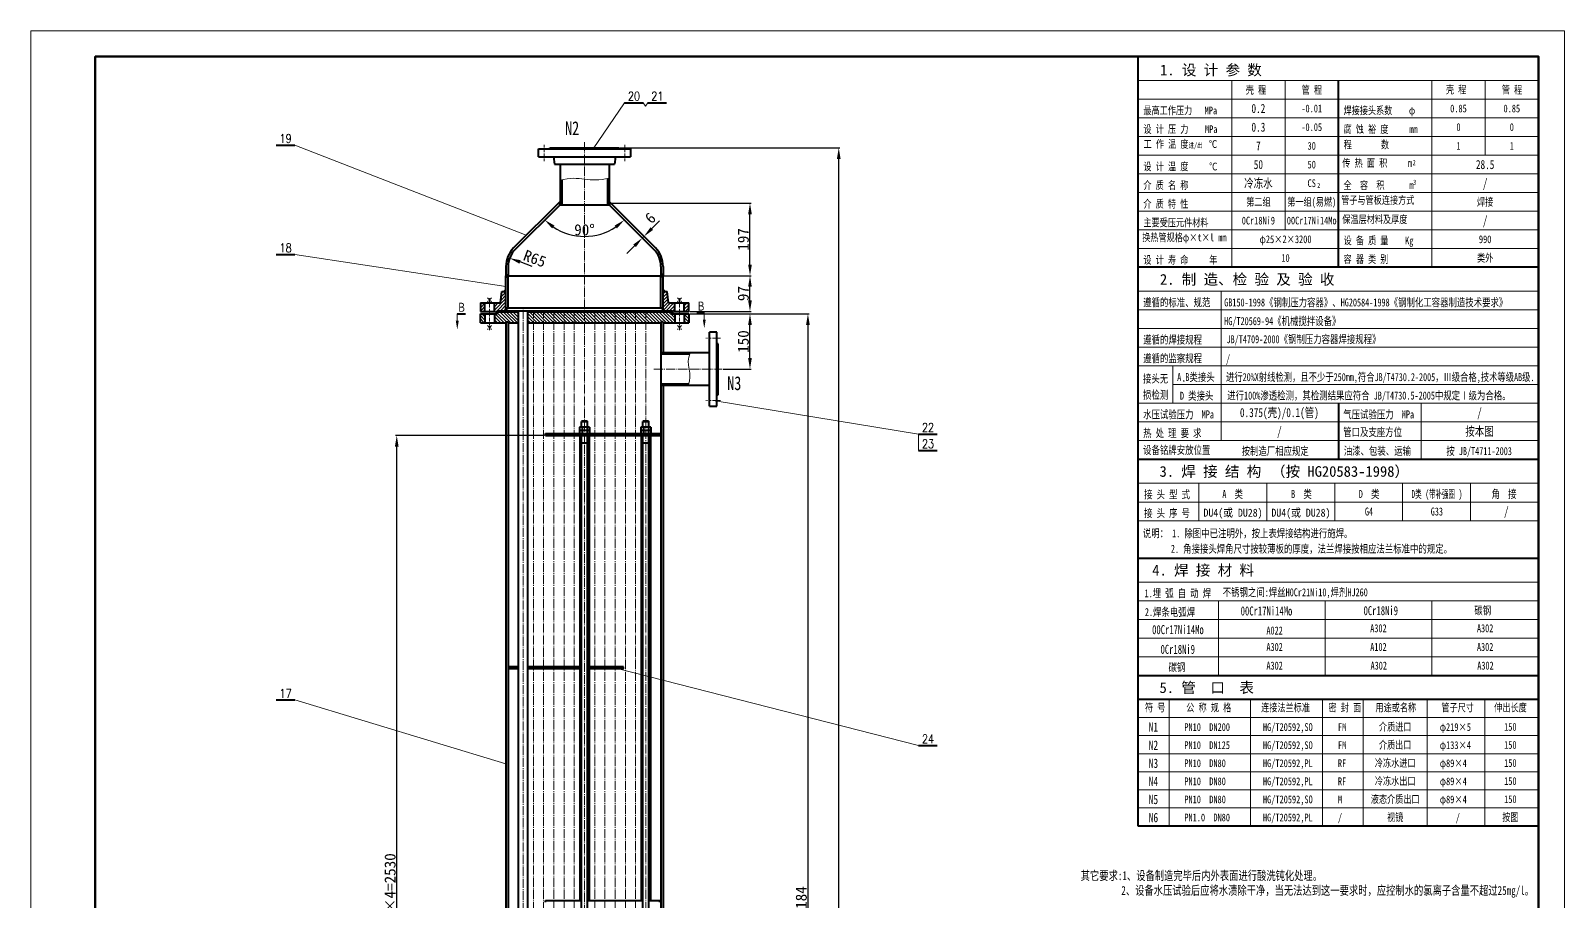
# Model space of a CAD drawing. Extents: x -4165 to 3578, y -3827 to 2060.
# Drawn here: x -4165 to -7, y -300 to 2060 of the extents above; entities that cross this region are included whole.
import ezdxf
from ezdxf.enums import TextEntityAlignment as Align

# ---------------------------------------------------------------- set-up
doc = ezdxf.new("R2010")
doc.units = 0
doc.header["$LTSCALE"] = 10
doc.header["$PDMODE"] = 1
doc.linetypes.add('ZXX-L', pattern=[3.28, 2.5, -0.3, 0.18, -0.3])
doc.linetypes.add('ZXX-S', pattern=[1.27, 0.75, -0.2, 0.12, -0.2])
doc.layers.get('Defpoints').update_dxf_attribs({"linetype": 'CONTINUOUS'})
for name, color, linetype, lineweight in [('A 粗实线', 1, 'CONTINUOUS', 40), ('B 细实线', 7, 'CONTINUOUS', 18), ('C 文 字', 2, 'CONTINUOUS', 20), ('D 短中心线', 3, 'ZXX-S', 18), ('E 长中心线', 3, 'ZXX-L', 18), ('J 标注尺寸', 2, 'CONTINUOUS', 18)]:
    doc.layers.add(name, color=color, linetype=linetype, lineweight=lineweight)
doc.styles.add('HZTXT', font='SIMFANG.TTF', dxfattribs={"width": 0.75})
doc.styles.add('ROMANC', font='romanc', dxfattribs={"width": 0.7, "height": 6})
doc.styles.get("Standard").update_dxf_attribs({"font": 'SIMFANG.TTF'})
doc.styles.add('标题中文', font='SIMFANG.TTF', dxfattribs={"width": 0.7})
doc.dimstyles.new('通用标注4.0', dxfattribs={"dimtxt": 30, "dimasz": 30, "dimexe": 3, "dimexo": 3, "dimgap": 3, "dimtad": 1, "dimdec": 0, "dimzin": 0, "dimdsep": 46, "dimtxsty": 'Standard', "dimcen": 3, "dimadec": 0, "dimazin": 0, "dimtfac": 0.375, "dimtdec": 0, "dimtmove": 2, "dimatfit": 3, "dimfxl": 0, "dimtzin": 0, "dimarcsym": 0})

# ---------------------------------------------------------------- blocks, each defined once
blk = doc.blocks.new('*D98')
at = {"layer": 'Defpoints', "color": 0}
for p in [(-2380.4, 1292.1), (-2380.4, -1891.9), (-2057.3, -1891.9)]:
    blk.add_point(p, dxfattribs=at)
at = {"layer": 'J 标注尺寸', "color": 0, "lineweight": -2}
for p, q in [((-2377.4, 1292.1), (-2054.3, 1292.1)), ((-2057.3, 1262.1), (-2057.3, -1861.9)), ((-2377.4, -1891.9), (-2054.3, -1891.9))]:
    blk.add_line(p, q, dxfattribs=at)
at = {"layer": 'J 标注尺寸', "color": 0}
for points in [[(-2062.3, 1262.1), (-2052.3, 1262.1), (-2057.3, 1292.1)], [(-2062.3, -1861.9), (-2052.3, -1861.9), (-2057.3, -1891.9)]]:
    blk.add_solid(points, dxfattribs=at)
at = {"layer": 'J 标注尺寸', "color": 0, "insert": (-2075.3, -299.9), "char_height": 30, "attachment_point": 5, "rotation": 90}
blk.add_mtext('3184', dxfattribs=at)
blk = doc.blocks.new('*D99')
at = {"layer": 'Defpoints', "color": 0}
for p in [(-2380.4, 1292.1), (-2214.4, 1292.1), (-2289.9, 1142.1)]:
    blk.add_point(p, dxfattribs=at)
at = {"layer": 'J 标注尺寸', "color": 0, "lineweight": -2}
for p, q in [((-2377.4, 1292.1), (-2211.4, 1292.1)), ((-2214.4, 1172.1), (-2214.4, 1262.1)), ((-2286.9, 1142.1), (-2211.4, 1142.1))]:
    blk.add_line(p, q, dxfattribs=at)
at = {"layer": 'J 标注尺寸', "color": 0}
for points in [[(-2219.4, 1262.1), (-2209.4, 1262.1), (-2214.4, 1292.1)], [(-2219.4, 1172.1), (-2209.4, 1172.1), (-2214.4, 1142.1)]]:
    blk.add_solid(points, dxfattribs=at)
at = {"layer": 'J 标注尺寸', "color": 0, "insert": (-2232.4, 1217.1), "char_height": 30, "attachment_point": 5, "rotation": 90}
blk.add_mtext('150', dxfattribs=at)
blk = doc.blocks.new('*D100')
at = {"layer": 'Defpoints', "color": 0}
for p in [(-2568.9, 1742.2), (-1973.7, 1742.2), (-2593.9, -2525.1)]:
    blk.add_point(p, dxfattribs=at)
at = {"layer": 'J 标注尺寸', "color": 0, "lineweight": -2}
for p, q in [((-2565.9, 1742.2), (-1970.7, 1742.2)), ((-1973.7, -2495.1), (-1973.7, 1712.2)), ((-2590.9, -2525.1), (-1970.7, -2525.1))]:
    blk.add_line(p, q, dxfattribs=at)
at = {"layer": 'J 标注尺寸', "color": 0}
for points in [[(-1978.7, 1712.2), (-1968.7, 1712.2), (-1973.7, 1742.2)], [(-1978.7, -2495.1), (-1968.7, -2495.1), (-1973.7, -2525.1)]]:
    blk.add_solid(points, dxfattribs=at)
at = {"layer": 'J 标注尺寸', "color": 0, "insert": (-1991.7, -391.4), "char_height": 30, "attachment_point": 5, "rotation": 90}
blk.add_mtext('4267', dxfattribs=at)
blk = doc.blocks.new('*D101')
at = {"layer": 'Defpoints', "color": 0}
for p in [(-2449.9, 1395.6), (-2214.4, 1395.6), (-2380.4, 1298.6)]:
    blk.add_point(p, dxfattribs=at)
at = {"layer": 'J 标注尺寸', "color": 0, "lineweight": -2}
for p, q in [((-2446.9, 1395.6), (-2211.4, 1395.6)), ((-2214.4, 1328.6), (-2214.4, 1365.6)), ((-2377.4, 1298.6), (-2211.4, 1298.6))]:
    blk.add_line(p, q, dxfattribs=at)
at = {"layer": 'J 标注尺寸', "color": 0}
for points in [[(-2219.4, 1365.6), (-2209.4, 1365.6), (-2214.4, 1395.6)], [(-2219.4, 1328.6), (-2209.4, 1328.6), (-2214.4, 1298.6)]]:
    blk.add_solid(points, dxfattribs=at)
at = {"layer": 'J 标注尺寸', "color": 0, "insert": (-2232.4, 1347.1), "char_height": 30, "attachment_point": 5, "rotation": 90}
blk.add_mtext('97', dxfattribs=at)
blk = doc.blocks.new('*D102')
at = {"layer": 'Defpoints', "color": 0}
for p in [(-2592.2, 1592.2), (-2214.4, 1592.2), (-2449.9, 1395.6)]:
    blk.add_point(p, dxfattribs=at)
at = {"layer": 'J 标注尺寸', "color": 0, "lineweight": -2}
for p, q in [((-2589.2, 1592.2), (-2211.4, 1592.2)), ((-2214.4, 1425.6), (-2214.4, 1562.2)), ((-2446.9, 1395.6), (-2211.4, 1395.6))]:
    blk.add_line(p, q, dxfattribs=at)
at = {"layer": 'J 标注尺寸', "color": 0}
for points in [[(-2219.4, 1562.2), (-2209.4, 1562.2), (-2214.4, 1592.2)], [(-2219.4, 1425.6), (-2209.4, 1425.6), (-2214.4, 1395.6)]]:
    blk.add_solid(points, dxfattribs=at)
at = {"layer": 'J 标注尺寸', "color": 0, "insert": (-2232.4, 1493.9), "char_height": 30, "attachment_point": 5, "rotation": 90}
blk.add_mtext('197', dxfattribs=at)
blk = doc.blocks.new('*D103')
at = {"layer": 'Defpoints', "color": 0}
for p in [(-2729.4, 1588), (-2596.4, 1588), (-2702.4, 1507), (-2850.9, 1466.5), (-2475, 1466.5)]:
    blk.add_point(p, dxfattribs=at)
at = {"layer": 'J 标注尺寸', "color": 0, "lineweight": -2}
blk.add_arc((-2662.9, 1654.5), 152.7, 236.2762, 303.7238, dxfattribs=at)
at = {"layer": 'J 标注尺寸', "color": 0}
for points in [[(-2750.9, 1523.6), (-2744.5, 1531.4), (-2770.9, 1546.5)], [(-2581.3, 1531.4), (-2575, 1523.6), (-2555, 1546.5)]]:
    blk.add_solid(points, dxfattribs=at)
at = {"layer": 'J 标注尺寸', "color": 0, "insert": (-2662.9, 1519.8), "char_height": 30, "attachment_point": 5}
blk.add_mtext('90°', dxfattribs=at)
blk = doc.blocks.new('*D104')
at = {"layer": 'Defpoints', "color": 0}
for p in [(-2865.9, 1443.1), (-2804.9, 1420.6)]:
    blk.add_point(p, dxfattribs=at)
at = {"layer": 'J 标注尺寸', "color": 0, "lineweight": -2}
blk.add_line((-2804.9, 1420.6), (-2837.8, 1432.7), dxfattribs=at)
at = {"layer": 'J 标注尺寸', "color": 0}
blk.add_solid([(-2836, 1437.4), (-2839.5, 1428), (-2865.9, 1443.1)], dxfattribs=at)
at = {"layer": 'J 标注尺寸', "color": 0, "insert": (-2797.8, 1441.8), "char_height": 30, "attachment_point": 5, "rotation": 339.7423}
blk.add_mtext('R65', dxfattribs=at)
blk = doc.blocks.new('*D105')
at = {"layer": 'Defpoints', "color": 0}
for p in [(-2501.9, 1501.9), (-2499.4, 1491), (-2495.2, 1495.3)]:
    blk.add_point(p, dxfattribs=at)
at = {"layer": 'J 标注尺寸', "color": 0, "lineweight": -2}
for p, q in [((-2480.7, 1523.1), (-2459.4, 1544.4)), ((-2501.6, 1493.1), (-2508.2, 1499.8)), ((-2506.1, 1497.7), (-2501.9, 1501.9)), ((-2497.3, 1497.4), (-2504, 1504)), ((-2527.3, 1476.5), (-2548.5, 1455.3))]:
    blk.add_line(p, q, dxfattribs=at)
at = {"layer": 'J 标注尺寸', "color": 0}
for points in [[(-2530.9, 1480), (-2523.8, 1472.9), (-2506.1, 1497.7)], [(-2484.2, 1526.7), (-2477.1, 1519.6), (-2501.9, 1501.9)]]:
    blk.add_solid(points, dxfattribs=at)
at = {"layer": 'J 标注尺寸', "color": 0, "insert": (-2484.7, 1551.8), "char_height": 30, "attachment_point": 5, "rotation": 45}
blk.add_mtext('6', dxfattribs=at)
blk = doc.blocks.new('*D111')
at = {"layer": 'Defpoints', "color": 0}
for p in [(-3172, 962.6), (-2768.8, 962.6), (-2768.8, -1567.4)]:
    blk.add_point(p, dxfattribs=at)
at = {"layer": 'J 标注尺寸', "color": 0, "lineweight": -2}
for p, q in [((-2771.8, 962.6), (-3175, 962.6)), ((-3172, -1537.4), (-3172, 932.6)), ((-2771.8, -1567.4), (-3175, -1567.4))]:
    blk.add_line(p, q, dxfattribs=at)
at = {"layer": 'J 标注尺寸', "color": 0}
for points in [[(-3177, 932.6), (-3167, 932.6), (-3172, 962.6)], [(-3177, -1537.4), (-3167, -1537.4), (-3172, -1567.4)]]:
    blk.add_solid(points, dxfattribs=at)
at = {"layer": 'J 标注尺寸', "color": 0, "insert": (-3190, -302.4), "char_height": 30, "attachment_point": 5, "rotation": 90}
blk.add_mtext('632.5×4=2530', dxfattribs=at)

msp = doc.modelspace()

# ---------------------------------------------------------------- hatches: boundary and pattern name
at = {"layer": 'A 粗实线'}
for points in [[(-2729.4, 1588), (-2729.4, 1596.5), (-2733.7, 1592.2)], [(-2596.4, 1588), (-2592.2, 1592.2), (-2596.4, 1596.5)], [(-2875.9, 1303.3), (-2869.9, 1308.6), (-2875.9, 1308.6)], [(-2449.9, 1303.3), (-2449.9, 1308.6), (-2455.9, 1308.6)]]:
    msp.add_hatch(color=256, dxfattribs=at).paths.add_polyline_path(points)
h = msp.add_hatch(color=256, dxfattribs=at)
h.paths.add_polyline_path([(-2875.9, 1400.9), (-2875.9, 1395.6), (-2869.9, 1395.6)])
h.paths.add_polyline_path([(-2869.9, 1395.6), (-2875.9, 1395.6), (-2875.9, 1390.3)])
h = msp.add_hatch(color=256, dxfattribs=at)
h.paths.add_polyline_path([(-2449.9, 1400.9), (-2449.9, 1395.6), (-2455.9, 1395.6)])
h.paths.add_polyline_path([(-2455.9, 1395.6), (-2449.9, 1395.6), (-2449.9, 1390.3)])
h = msp.add_hatch(color=256, dxfattribs=at)
h.paths.add_polyline_path([(-2875.9, 1347.5), (-2881.9, 1352.6), (-2875.9, 1352.6)])
h.paths.add_polyline_path([(-2875.9, 1352.6), (-2881.9, 1352.6), (-2875.9, 1358.3)])
h = msp.add_hatch(color=256, dxfattribs=at)
h.paths.add_polyline_path([(-2449.9, 1347.5), (-2443.9, 1352.6), (-2449.9, 1352.6)])
h.paths.add_polyline_path([(-2443.9, 1352.6), (-2449.9, 1358.3), (-2449.9, 1352.6)])
at = {"layer": 'B 细实线'}
h = msp.add_hatch(dxfattribs=at)
h.set_pattern_fill('ANSI31', color=256, scale=2, style=0)
h.set_pattern_definition([(45, (4120.2546, -201.7216), (-4.490128, 4.490128), [])])
h.paths.add_polyline_path([(-2933.4, 1321.6), (-2945.4, 1321.6), (-2945.4, 1298.6), (-2933.4, 1298.6)])
h.paths.add_polyline_path([(-2875.9, 1347.5), (-2881.9, 1352.6), (-2887.2, 1352.6), (-2890.9, 1321.6), (-2907.4, 1321.6), (-2907.4, 1298.6), (-2903.9, 1298.6), (-2903.9, 1295.6), (-2899.9, 1295.6), (-2899.9, 1300.6), (-2875.9, 1300.6)])
h.paths.add_polyline_path([(-2418.4, 1321.6), (-2434.9, 1321.6), (-2438.7, 1352.6), (-2443.9, 1352.6), (-2449.9, 1347.5), (-2449.9, 1300.6), (-2425.9, 1300.6), (-2425.9, 1295.6), (-2421.9, 1295.6), (-2421.9, 1298.6), (-2418.4, 1298.6)])
h.paths.add_polyline_path([(-2380.4, 1321.6), (-2392.4, 1321.6), (-2392.4, 1298.6), (-2380.4, 1298.6)])
h = msp.add_hatch(dxfattribs=at)
h.set_pattern_fill('ANSI31', color=256, scale=2, angle=90, style=0)
h.set_pattern_definition([(135, (4120.2546, -201.7216), (-4.490128, -4.490128), [])])
h.paths.add_polyline_path([(-2933.4, 1292.1), (-2945.4, 1292.1), (-2945.4, 1267.6), (-2933.4, 1267.6)])
h.paths.add_polyline_path([(-2841.7, 1297.6), (-2899.4, 1297.6), (-2899.4, 1292.1), (-2907.4, 1292.1), (-2907.4, 1267.6), (-2875.9, 1267.6), (-2875.9, 1270.6), (-2869.9, 1270.6), (-2869.9, 1267.6), (-2841.7, 1267.6)])
h.paths.add_polyline_path([(-2801.5, 1297.6), (-2816.7, 1297.6), (-2816.7, 1267.6), (-2801.5, 1267.6)])
h.paths.add_polyline_path([(-2773.8, 1297.6), (-2801.5, 1297.6), (-2801.5, 1267.6), (-2773.8, 1267.6)])
h.paths.add_polyline_path([(-2746.1, 1297.6), (-2773.8, 1297.6), (-2773.8, 1267.6), (-2746.1, 1267.6)])
h.paths.add_polyline_path([(-2718.3, 1297.6), (-2746.1, 1297.6), (-2746.1, 1267.6), (-2718.3, 1267.6)])
h.paths.add_polyline_path([(-2690.6, 1297.6), (-2718.3, 1297.6), (-2718.3, 1267.6), (-2690.6, 1267.6)])
h.paths.add_polyline_path([(-2662.9, 1297.6), (-2690.6, 1297.6), (-2690.6, 1267.6), (-2662.9, 1267.6)])
h.paths.add_polyline_path([(-2635.2, 1297.6), (-2662.9, 1297.6), (-2662.9, 1267.6), (-2635.2, 1267.6)])
h.paths.add_polyline_path([(-2607.5, 1297.6), (-2635.2, 1297.6), (-2635.2, 1267.6), (-2607.5, 1267.6)])
h.paths.add_polyline_path([(-2579.8, 1297.6), (-2607.5, 1297.6), (-2607.5, 1267.6), (-2579.8, 1267.6)])
h.paths.add_polyline_path([(-2552.1, 1297.6), (-2579.8, 1297.6), (-2579.8, 1267.6), (-2552.1, 1267.6)])
h.paths.add_polyline_path([(-2524.4, 1297.6), (-2552.1, 1297.6), (-2552.1, 1267.6), (-2524.4, 1267.6)])
h.paths.add_polyline_path([(-2496.6, 1297.6), (-2524.4, 1297.6), (-2524.4, 1267.6), (-2496.6, 1267.6)])
h.paths.add_polyline_path([(-2418.4, 1292.1), (-2426.4, 1292.1), (-2426.4, 1297.6), (-2496.6, 1297.6), (-2496.6, 1267.6), (-2455.9, 1267.6), (-2455.9, 1270.6), (-2449.9, 1270.6), (-2449.9, 1267.6), (-2418.4, 1267.6)])
h.paths.add_polyline_path([(-2380.4, 1292.1), (-2392.4, 1292.1), (-2392.4, 1267.6), (-2380.4, 1267.6)])
h = msp.add_hatch(dxfattribs=at)
h.set_pattern_fill('ANSI37', color=256, scale=0.5, style=0)
h.set_pattern_definition([(45, (4120.2546, -345.771), (-1.122532, 1.122532), []), (135, (4120.2546, -345.771), (-1.122532, -1.122532), [])])
h.paths.add_polyline_path([(-2875.9, 1297.6), (-2875.9, 1300.6), (-2899.9, 1300.6), (-2899.9, 1297.6)])
h = msp.add_hatch(dxfattribs=at)
h.set_pattern_fill('ANSI37', color=256, scale=0.5, style=0)
h.set_pattern_definition([(135, (-9446.0932, -345.771), (1.122532, 1.122532), []), (45, (-9446.0932, -345.771), (1.122532, -1.122532), [])])
h.paths.add_polyline_path([(-2449.9, 1297.6), (-2449.9, 1300.6), (-2425.9, 1300.6), (-2425.9, 1297.6)])

# ---------------------------------------------------------------- linework, layer by layer
at = {"layer": 'A 粗实线'}
for p, q in [((-1161.5, -96), (-1161.5, 1989.5)), ((-619, 1418.3), (-619, 1924.4)), ((-2554.5, 1864.4), (-2504, 1864.4)), ((-2491.2, 1864.4), (-2440.7, 1864.4)), ((-3499.2, 1749.6), (-3448.6, 1749.6)), ((-2787.9, 1717.2), (-2787.9, 1739.2)), ((-2787.9, 1739.2), (-2537.9, 1739.2)), ((-2787.9, 1717.2), (-2537.9, 1717.2)), ((-2756.9, 1739.2), (-2756.9, 1742.2)), ((-2756.9, 1742.2), (-2568.9, 1742.2)), ((-2746.9, 1717.2), (-2744.2, 1698.2)), ((-2578.9, 1717.2), (-2581.7, 1698.2)), ((-2568.9, 1742.2), (-2568.9, 1739.2)), ((-2537.9, 1739.2), (-2537.9, 1717.2)), ((-2744.2, 1698.2), (-2581.7, 1698.2)), ((-2729.4, 1698.2), (-2729.4, 1588)), ((-2596.4, 1698.2), (-2596.4, 1588)), ((-2724.9, 1655.4), (-2724.9, 1588)), ((-2600.9, 1659), (-2600.9, 1588)), ((-2855.1, 1470.8), (-2729.4, 1596.5)), ((-2850.9, 1466.5), (-2729.4, 1588)), ((-2729.4, 1588), (-2733.7, 1592.2)), ((-2729.4, 1588), (-2596.4, 1588)), ((-2470.7, 1470.8), (-2596.4, 1596.5)), ((-2596.4, 1588), (-2592.2, 1592.2)), ((-2475, 1466.5), (-2596.4, 1588)), ((-3499.2, 1453.3), (-3448.6, 1453.3)), ((-2875.9, 1420.6), (-2875.9, 1395.6)), ((-2869.9, 1420.6), (-2869.9, 1395.6)), ((-2455.9, 1420.6), (-2455.9, 1395.6)), ((-2449.9, 1420.6), (-2449.9, 1395.6)), ((-76.5, 1418.3), (-1161.5, 1418.3)), ((-2869.9, 1395.6), (-2875.9, 1400.9)), ((-2875.9, 1300.6), (-2875.9, 1395.6)), ((-2875.9, 1395.6), (-2449.9, 1395.6)), ((-2869.9, 1395.6), (-2875.9, 1390.3)), ((-2869.9, 1308.6), (-2869.9, 1395.6)), ((-2455.9, 1395.6), (-2449.9, 1400.9)), ((-2455.9, 1308.6), (-2455.9, 1395.6)), ((-2455.9, 1395.6), (-2449.9, 1390.3)), ((-2449.9, 1300.6), (-2449.9, 1395.6)), ((-2890.9, 1321.6), (-2887.2, 1352.6)), ((-2887.2, 1352.6), (-2875.9, 1352.6)), ((-2881.9, 1352.6), (-2875.9, 1358.3)), ((-2875.9, 1347.5), (-2881.9, 1352.6)), ((-2443.9, 1352.6), (-2449.9, 1358.3)), ((-2449.9, 1347.5), (-2443.9, 1352.6)), ((-2449.9, 1352.6), (-2438.7, 1352.6)), ((-2434.9, 1321.6), (-2438.7, 1352.6)), ((-3008, 1292.4), (-2985.3, 1292.4)), ((-2945.4, 1321.6), (-2945.4, 1298.6)), ((-2945.4, 1321.6), (-2890.9, 1321.6)), ((-2945.4, 1298.6), (-2903.9, 1298.6)), ((-2945.4, 1267.6), (-2945.4, 1292.1)), ((-2945.4, 1292.1), (-2899.4, 1292.1)), ((-2933.4, 1298.6), (-2933.4, 1321.6)), ((-2933.4, 1292.1), (-2933.4, 1267.6)), ((-2907.4, 1298.6), (-2907.4, 1321.6)), ((-2907.4, 1292.1), (-2907.4, 1267.6)), ((-2903.9, 1298.6), (-2903.9, 1295.6)), ((-2903.9, 1295.6), (-2899.4, 1295.6)), ((-2899.9, 1300.6), (-2425.9, 1300.6)), ((-2899.9, 1295.6), (-2899.9, 1300.6)), ((-2899.9, 1297.6), (-2841.7, 1297.6)), ((-2899.4, 1297.6), (-2841.7, 1297.6)), ((-2899.4, 1297.6), (-2899.4, 1292.1)), ((-2875.9, 1308.6), (-2449.9, 1308.6)), ((-2869.9, 1308.6), (-2875.9, 1303.3)), ((-2875.9, 1300.6), (-2875.9, 1297.6)), ((-2841.7, -1900.4), (-2841.7, 1300.6)), ((-2816.7, -1900.4), (-2816.7, 1300.6)), ((-2816.7, 1297.6), (-2425.9, 1297.6)), ((-2816.7, 1297.6), (-2426.4, 1297.6)), ((-2455.9, 1308.6), (-2449.9, 1303.3)), ((-2449.9, 1300.6), (-2449.9, 1297.6)), ((-2434.9, 1321.6), (-2380.4, 1321.6)), ((-2426.4, 1297.6), (-2426.4, 1292.1)), ((-2421.9, 1295.6), (-2426.4, 1295.6)), ((-2426.4, 1292.1), (-2380.4, 1292.1)), ((-2425.9, 1295.6), (-2425.9, 1300.6)), ((-2421.9, 1298.6), (-2380.4, 1298.6)), ((-2421.9, 1295.6), (-2421.9, 1298.6)), ((-2418.4, 1298.6), (-2418.4, 1321.6)), ((-2418.4, 1292.1), (-2418.4, 1267.6)), ((-2392.4, 1298.6), (-2392.4, 1321.6)), ((-2392.4, 1292.1), (-2392.4, 1267.6)), ((-2380.4, 1298.6), (-2380.4, 1321.6)), ((-2380.4, 1292.1), (-2380.4, 1267.6)), ((-2338.3, 1295.7), (-2358.8, 1295.7)), ((-2945.4, 1267.6), (-2875.9, 1267.6)), ((-2875.9, 1270.6), (-2875.9, -1870.4)), ((-2875.9, 1270.6), (-2869.9, 1270.6)), ((-2869.9, 1270.6), (-2869.9, -1870.4)), ((-2869.9, 1267.6), (-2841.7, 1267.6)), ((-2816.7, 1267.6), (-2455.9, 1267.6)), ((-2455.9, 1270.6), (-2455.9, -1870.4)), ((-2449.9, 1270.6), (-2455.9, 1270.6)), ((-2449.9, 1270.6), (-2449.9, 1186.6)), ((-2449.9, 1267.6), (-2380.4, 1267.6)), ((-2323.9, 1042.1), (-2323.9, 1242.1)), ((-2303.9, 1242.1), (-2323.9, 1242.1)), ((-2303.9, 1042.1), (-2303.9, 1242.1)), ((-2300.9, 1211.1), (-2303.9, 1211.1)), ((-2300.9, 1073.1), (-2300.9, 1211.1)), ((-2323.9, 1186.6), (-2455.9, 1186.6)), ((-2378, 1182.6), (-2455.9, 1182.6)), ((-2380.5, 1101.6), (-2455.9, 1101.6)), ((-2323.9, 1097.6), (-2455.9, 1097.6)), ((-2449.9, 1097.6), (-2449.9, -1697.4)), ((-2323.9, 1042.1), (-2303.9, 1042.1)), ((-2303.9, 1073.1), (-2300.9, 1073.1)), ((-619, 1049.9), (-619, 898)), ((-2669.9, 1001.5), (-2670.9, 1000.5)), ((-2670.9, 985), (-2670.9, 1000.5)), ((-2670.9, 1000.5), (-2654.9, 1000.5)), ((-2655.9, 1001.5), (-2669.9, 1001.5)), ((-2655.9, 1001.5), (-2654.9, 1000.5)), ((-2654.9, 985), (-2654.9, 1000.5)), ((-2503.6, 1001.5), (-2504.6, 1000.5)), ((-2504.6, 1000.5), (-2488.6, 1000.5)), ((-2504.6, 985), (-2504.6, 1000.5)), ((-2489.6, 1001.5), (-2503.6, 1001.5)), ((-2489.6, 1001.5), (-2488.6, 1000.5)), ((-2488.6, 985), (-2488.6, 1000.5)), ((-2768.8, 967.6), (-2458.4, 967.6)), ((-2768.8, 962.6), (-2768.8, 967.6)), ((-2768.8, 962.6), (-2458.4, 962.6)), ((-2676.3, 985), (-2676.3, 976.3)), ((-2649.5, 985), (-2676.3, 985)), ((-2649.5, 976.3), (-2676.3, 976.3)), ((-2676.3, 975.3), (-2676.3, 967.6)), ((-2675.4, 962.6), (-2675.4, 335.1)), ((-2673.4, 962.6), (-2673.4, 335.1)), ((-2670.9, -1876.4), (-2670.9, 962.6)), ((-2669.6, 984), (-2669.6, 976.3)), ((-2669.6, 975.3), (-2669.6, 967.6)), ((-2656.2, 984), (-2656.2, 976.3)), ((-2656.2, 975.3), (-2656.2, 967.6)), ((-2654.9, -1876.4), (-2654.9, 962.6)), ((-2652.4, 962.6), (-2652.4, 335.1)), ((-2650.4, 962.6), (-2650.4, 335.1)), ((-2649.5, 985), (-2649.5, 976.3)), ((-2649.5, 975.3), (-2649.5, 967.6)), ((-2483.2, 985), (-2510, 985)), ((-2510, 985), (-2510, 976.3)), ((-2483.2, 976.3), (-2510, 976.3)), ((-2510, 975.3), (-2510, 967.6)), ((-2509.1, 962.6), (-2509.1, -297.4)), ((-2507.1, 962.6), (-2507.1, -297.4)), ((-2504.6, -1876.4), (-2504.6, 962.6)), ((-2503.3, 984), (-2503.3, 976.3)), ((-2503.3, 975.3), (-2503.3, 967.6)), ((-2489.9, 984), (-2489.9, 976.3)), ((-2489.9, 975.3), (-2489.9, 967.6)), ((-2488.6, -1876.4), (-2488.6, 962.6)), ((-2486.1, 962.6), (-2486.1, -297.4)), ((-2484.1, 962.6), (-2484.1, -297.4)), ((-2483.2, 985), (-2483.2, 976.3)), ((-2483.2, 975.3), (-2483.2, 967.6)), ((-2458.4, 967.6), (-2458.4, 962.6)), ((-1757.5, 966.3), (-1706.9, 966.3)), ((-2654.9, 941.5), (-2670.9, 941.5)), ((-2488.6, 941.5), (-2504.6, 941.5)), ((-1757.5, 922), (-1706.9, 922)), ((-1161.5, 898), (-76.5, 898)), ((-1161.5, 630.3), (-76.5, 630.3)), ((-2867.4, 330.1), (-2867.4, 335.1)), ((-2841.7, 335.1), (-2867.4, 335.1)), ((-2670.9, 335.1), (-2816.7, 335.1)), ((-2557.1, 335.1), (-2654.9, 335.1)), ((-2557.1, 330.1), (-2557.1, 335.1)), ((-2841.7, 330.1), (-2867.4, 330.1)), ((-2670.9, 330.1), (-2816.7, 330.1)), ((-2675.4, 330.1), (-2675.4, -297.4)), ((-2673.4, 330.1), (-2673.4, -297.4)), ((-2557.1, 330.1), (-2654.9, 330.1)), ((-2652.4, 330.1), (-2652.4, -297.4)), ((-2650.4, 330.1), (-2650.4, -297.4)), ((-1161.5, 312.1), (-76.5, 312.1)), ((-3499.2, 245.7), (-3448.6, 245.7)), ((-76.5, 247), (-1161.5, 247)), ((-1757.5, 122.4), (-1706.9, 122.4)), ((-76.5, -96), (-1161.5, -96)), ((-2768.8, -297.4), (-2670.9, -297.4)), ((-2768.8, -302.4), (-2768.8, -297.4)), ((-2654.9, -297.4), (-2504.6, -297.4)), ((-2488.6, -297.4), (-2458.4, -297.4)), ((-2458.4, -302.4), (-2458.4, -297.4))]:
    msp.add_line(p, q, dxfattribs=at)
at = {"layer": 'A 粗实线', "color": 5, "lineweight": 60}
msp.add_lwpolyline([(-76.5, -3757.5), (-76.5, 1989.5), (-3989.5, 1989.5), (-3989.5, -3757.5)], close=True, dxfattribs=at)
at = {"layer": 'A 粗实线'}
for centre, radius, start, end in [((-2804.9, 1420.6), 71, 135, 180), ((-2804.9, 1420.6), 65, 135, 180), ((-2520.9, 1420.6), 65, 0, 45), ((-2520.9, 1420.6), 71, 0, 45), ((-2673, 978.9), 6.11, 56.7585, 123.2415), ((-2673, 970.2), 6.11, 56.7585, 123.2415), ((-2662.9, 962.1), 22.9, 73.0221, 106.9779), ((-2662.9, 953.4), 22.9, 73.0221, 106.9779), ((-2652.9, 978.9), 6.11, 56.7585, 123.2415), ((-2652.9, 970.2), 6.11, 56.7585, 123.2415), ((-2506.7, 978.9), 6.11, 56.7585, 123.2415), ((-2506.7, 970.2), 6.11, 56.7585, 123.2415), ((-2496.6, 962.1), 22.9, 73.0221, 106.9779), ((-2496.6, 953.4), 22.9, 73.0221, 106.9779), ((-2486.6, 978.9), 6.11, 56.7585, 123.2415), ((-2486.6, 970.2), 6.11, 56.7585, 123.2415)]:
    msp.add_arc(centre, radius, start, end, dxfattribs=at)
at = {"layer": 'B 细实线'}
for p, q in [((-1161.5, 1924.4), (-76.5, 1924.4)), ((-908.4, 1923.8), (-908.4, 1418.3)), ((-763.7, 1924.4), (-763.7, 1519.6)), ((-365.9, 1418.3), (-365.9, 1924.4)), ((-221.2, 1924.4), (-221.2, 1722.1)), ((-1161.5, 1874), (-76.5, 1874)), ((-2639.1, 1739.2), (-2554.5, 1864.4)), ((-2504, 1864.4), (-2497.6, 1855.4)), ((-2491.2, 1864.4), (-2497.6, 1855.4)), ((-1161.5, 1823.4), (-76.5, 1823.4)), ((-2820.8, 1505.1), (-3448.6, 1749.6)), ((-1161.5, 1772.7), (-76.5, 1772.7)), ((-1161.5, 1722.1), (-76.5, 1722.1)), ((-1161.5, 1671.5), (-76.5, 1671.5)), ((-1161.5, 1620.8), (-76.5, 1620.8)), ((-1161.5, 1570.2), (-76.5, 1570.2)), ((-1161.5, 1519.6), (-76.5, 1519.6)), ((-76.5, 1468.9), (-1161.5, 1468.9)), ((-2875.9, 1366.5), (-3448.6, 1453.3)), ((-1161.5, 1353.4), (-76.5, 1353.4)), ((-937.3, 948.4), (-937.3, 1353.4)), ((-3008, 1292.4), (-3008, 1273.3)), ((-2338.3, 1295.7), (-2338.3, 1276.6)), ((-1161.5, 1302.8), (-76.5, 1302.8)), ((-1161.5, 1252.4), (-76.5, 1252.4)), ((-1161.5, 1201.8), (-76.5, 1201.8)), ((-1161.5, 1151.1), (-76.5, 1151.1)), ((-1068.4, 1151.1), (-1068.4, 1049.9)), ((-1068.4, 1100.5), (-76.5, 1100.5)), ((-1039.2, 1111.9), (-1037.2, 1108.4)), ((-2313.9, 1057.6), (-1757.5, 966.3)), ((-1161.5, 1049.9), (-76.5, 1049.9)), ((-394.8, 898), (-394.8, 1049.9)), ((-2669.9, 985), (-2669.9, 1001.5)), ((-2655.9, 985), (-2655.9, 1001.5)), ((-2503.6, 985), (-2503.6, 1001.5)), ((-2489.6, 985), (-2489.6, 1001.5)), ((-1161.5, 999.2), (-76.5, 999.2)), ((-2669.9, 941.5), (-2669.9, 962.6)), ((-2655.9, 941.5), (-2655.9, 962.6)), ((-2503.6, 941.5), (-2503.6, 962.6)), ((-2489.6, 941.5), (-2489.6, 962.6)), ((-1757.5, 922), (-1757.5, 966.3)), ((-1161.5, 948.6), (-76.5, 948.6)), ((-1161.5, 832.9), (-76.5, 832.9)), ((-997.3, 832.9), (-997.3, 731.6)), ((-813.2, 731.6), (-813.2, 832.9)), ((-629.1, 832.9), (-629.1, 731.6)), ((-444.9, 731.6), (-444.9, 832.9)), ((-260.8, 832.9), (-260.8, 731.6)), ((-1161.5, 782.2), (-76.5, 782.2)), ((-1161.5, 731.6), (-76.5, 731.6)), ((-1161.5, 565.2), (-76.5, 565.2)), ((-1161.5, 514.6), (-76.5, 514.6)), ((-944.5, 312.1), (-944.5, 514.6)), ((-655.2, 312.1), (-655.2, 514.6)), ((-365.9, 312.1), (-365.9, 514.6)), ((-1161.5, 464), (-76.5, 464)), ((-76.5, 413.3), (-1161.5, 413.3)), ((-1161.5, 362.7), (-76.5, 362.7)), ((-2570.5, 330.1), (-1757.5, 122.4)), ((-2875.9, 72.8), (-3448.6, 245.7)), ((-1077.5, 247), (-1077.5, -96)), ((-857.7, 247), (-857.7, -96)), ((-662.2, 247), (-662.2, -96)), ((-551.6, 247), (-551.6, -96)), ((-378.5, 247), (-378.5, -96)), ((-222.1, 247), (-222.1, -96)), ((-76.5, 198), (-1161.5, 198)), ((-76.5, 149), (-1161.5, 149)), ((-76.5, 100), (-1161.5, 100)), ((-76.5, 51), (-1161.5, 51)), ((-76.5, 2), (-1161.5, 2)), ((-76.5, -47), (-1161.5, -47))]:
    msp.add_line(p, q, dxfattribs=at)
msp.add_lwpolyline([(-6.5, -3827.5), (-6.5, 2059.5), (-4164.5, 2059.5), (-4164.5, -3827.5)], close=True, dxfattribs=at)
for points in [[(-2729.4, 1654.2), (-2675.6, 1669.7), (-2650.4, 1644.8), (-2596.4, 1660.2)], [(-2376.2, 1186.6), (-2391.8, 1154.7), (-2366.9, 1129.5), (-2382.3, 1097.6)]]:
    msp.add_open_spline(points, degree=3, dxfattribs=at)
for points in [[(-3012, 1273.3), (-3004, 1273.3), (-3008, 1249.4)], [(-2342.3, 1276.6), (-2334.3, 1276.6), (-2338.3, 1252.8)]]:
    msp.add_solid(points, dxfattribs=at)
at = {"layer": 'D 短中心线'}
for p, q in [((-2772.4, 1750.2), (-2772.4, 1706.2)), ((-2553.4, 1750.2), (-2553.4, 1706.2)), ((-2925.8, 1335.1), (-2915, 1324.3)), ((-2915, 1335.1), (-2925.8, 1324.3)), ((-2920.4, 1247.7), (-2920.4, 1336.4)), ((-2410.8, 1335.1), (-2400, 1324.3)), ((-2400, 1335.1), (-2410.8, 1324.3)), ((-2405.4, 1247.7), (-2405.4, 1336.4)), ((-2915, 1260.8), (-2925.8, 1250)), ((-2925.8, 1260.8), (-2915, 1250)), ((-2400, 1260.8), (-2410.8, 1250)), ((-2410.8, 1260.8), (-2400, 1250)), ((-2293.9, 1226.6), (-2333.9, 1226.6)), ((-2293.9, 1057.6), (-2333.9, 1057.6))]:
    msp.add_line(p, q, dxfattribs=at)
at = {"layer": 'E 长中心线'}
for p, q in [((-2662.9, 1757.1), (-2662.9, -2547.1)), ((-2829.2, -1903.7), (-2829.2, 1304)), ((-2801.5, -1900.4), (-2801.5, 1300.6)), ((-2773.8, -1900.4), (-2773.8, 1300.6)), ((-2746.1, -1900.4), (-2746.1, 1300.6)), ((-2718.3, -1900.4), (-2718.3, 1300.6)), ((-2690.6, -1900.4), (-2690.6, 1300.6)), ((-2635.2, -1900.4), (-2635.2, 1300.6)), ((-2607.5, -1900.4), (-2607.5, 1300.6)), ((-2579.8, -1900.4), (-2579.8, 1300.6)), ((-2552.1, -1900.4), (-2552.1, 1300.6)), ((-2524.4, -1900.4), (-2524.4, 1300.6)), ((-2496.6, -1900.4), (-2496.6, 1300.6)), ((-2474.8, 1142.1), (-2289.9, 1142.1))]:
    msp.add_line(p, q, dxfattribs=at)

# ---------------------------------------------------------------- texts
at = {"layer": 'A 粗实线', "color": 2, "style": 'HZTXT', "width": 0.75}
for s, p in [('0.2', (-836, 1848.7)), ('0.3', (-836, 1798.1)), ('7', (-836, 1747.4)), ('50', (-836, 1696.8)), ('28.5', (-221.2, 1696.8)), ('冷冻水', (-836, 1646.2)), ('/', (-221.2, 1646.2)), ('/', (-221.2, 1544.9)), ('0.375(壳)/0.1(管)', (-779.1, 1024.6)), ('/', (-236.6, 1024.6)), ('/', (-779.1, 973.9)), ('按本图', (-236.6, 973.9)), ('/', (-163.8, 756.9))]:
    msp.add_text(s, height=24.5, dxfattribs=at).set_placement(p, align=Align.MIDDLE_CENTER)
at = {"layer": 'A 粗实线', "color": 2, "insert": (-1151, 1509.7), "char_height": 21, "width": 336, "attachment_point": 1, "style": 'HZTXT'}
msp.add_mtext('换热管规格φ×t×l mm ', dxfattribs=at)
at = {"layer": 'C 文 字', "style": 'HZTXT'}
for s, height, p in [('1. 设 计 参 数', 28.93, (-1102.6, 1938.6)), ('2. 制 造、检 验 及 验 收', 28.933, (-1102.9, 1371.2)), ('3. 焊 接 结 构', 28.93, (-1104, 850.6)), ('（按 HG20583-1998）', 28.933, (-801.8, 850.6)), ('4. 焊 接 材 料', 28.93, (-1123.8, 583)), ('5. 管  口  表', 28.93, (-1104, 264.7))]:
    msp.add_text(s, height=height, dxfattribs=at).set_placement(p)
at = {"layer": 'C 文 字', "style": 'HZTXT', "width": 0.75}
for s, p in [('壳 程', (-842.5, 1899.1)), ('壳 程', (-300, 1899.7)), ('管 程', (-148.4, 1899.4)), ('管 程', (-690.9, 1898.9)), ('-0.01', (-691.4, 1848.7)), ('0.85', (-293.5, 1848.7)), ('0.85', (-148.9, 1848.7)), ('-0.05', (-691.4, 1798.1)), ('0', (-293.5, 1798.1)), ('0', (-148.9, 1798.1)), ('30', (-691.4, 1747.4)), ('1', (-293.5, 1747.4)), ('1', (-148.9, 1747.4)), ('50', (-691.4, 1696.8)), ('CS', (-691.4, 1646.2)), ('第二组', (-836, 1595.5)), ('第一组(易燃)', (-691.4, 1595.5)), ('焊接', (-221.2, 1595.5)), ('0Cr18Ni9', (-836, 1544.9)), ('00Cr17Ni14Mo', (-691.4, 1545)), ('φ25×2×3200', (-762.4, 1494.3)), ('990', (-221.2, 1494.3)), ('类外', (-221.2, 1443.6)), ('10', (-762.4, 1443.6)), ('介质进口', (-465.1, 172.9)), ('150', (-152.9, 172.9)), ('介质出口', (-465.1, 123.9)), ('150', (-152.9, 123.9)), ('冷冻水进口', (-465.1, 74.9)), ('150', (-152.9, 74.9)), ('冷冻水出口', (-465.1, 25.9)), ('150', (-152.9, 25.9)), ('液态介质出口', (-465.1, -23.1)), ('150', (-152.9, -23.1)), ('视镜', (-465.1, -72.1)), ('按图', (-152.9, -72.1))]:
    msp.add_text(s, height=21, dxfattribs=at).set_placement(p, align=Align.MIDDLE_CENTER)
at = {"layer": 'C 文 字', "style": 'ROMANC', "width": 0.8}
for s, p in [('20', (-2528.7, 1882.2)), ('21', (-2465.4, 1882.2)), ('19', (-3473.4, 1767.4)), ('18', (-3473.4, 1471.1)), ('22', (-1731.6, 984.1)), ('23', (-1731.6, 939.8)), ('17', (-3473.4, 263.5)), ('24', (-1731.6, 140.2))]:
    msp.add_text(s, height=23.71, dxfattribs=at).set_placement(p, align=Align.MIDDLE)
at = {"layer": 'C 文 字', "style": 'HZTXT', "width": 0.75}
for s, height, p in [('最高工作压力   MPa', 21, (-1147.7, 1832.8)), ('焊接接头系数    φ', 21, (-605.2, 1832.8)), ('设 计 压 力    MPa', 21, (-1147.7, 1782.2)), ('腐 蚀 裕 度     mm', 21, (-605.2, 1782.2)), ('设 计 温 度     ℃', 21, (-1147.7, 1680.9)), ('介 质 名 称', 21, (-1147.7, 1630.3)), ('全  容  积      m', 21, (-605.2, 1630.3)), ('3', 13.6, (-416.5, 1642.1)), ('介 质 特 性', 21, (-1147.7, 1579.6)), ('主要受压元件材料', 21, (-1147.7, 1529)), ('设 备 质 量    Kg', 21, (-605.2, 1480.4)), ('设 计 寿 命     年', 21, (-1147.7, 1427.7)), ('容 器 类 别', 21, (-605.2, 1430)), ('遵循的标准、规范', 21.7, (-1148.4, 1312.2)), ('GB150-1998《钢制压力容器》、HG20584-1998《钢制化工容器制造技术要求》', 21.7, (-928.7, 1312.2)), ('HG/T20569-94《机械搅拌设备》', 21.7, (-928.7, 1261.6)), ('遵循的焊接规程', 21.7, (-1148.4, 1211.2)), ('JB/T4709-2000《钢制压力容器焊接规程》', 21.7, (-922.4, 1212.5)), ('遵循的监察规程', 21.7, (-1148.4, 1160.6)), ('/', 21.7, (-923.9, 1158.9)), ('接头无', 21.7, (-1148.8, 1105.5)), ('A B类接头', 21.7, (-1056.2, 1109.9)), ('损检测', 21.7, (-1148.8, 1061.7)), ('D 类接头', 21.7, (-1048.7, 1059.3)), ('进行100%渗透检测，其检测结果应符合 JB/T4730.5-2005中规定Ⅰ级为合格。', 21.7, (-920.5, 1059.9)), ('水压试验压力  MPa', 21.7, (-1148.5, 1008.7)), ('气压试验压力  MPa', 21.7, (-606, 1008.7)), ('热 处 理 要 求', 21.7, (-1148.5, 958)), ('管口及支座方位', 21.7, (-606, 960.8)), ('设备铭牌安放位置', 21.7, (-1148.5, 912.2)), ('按制造厂相应规定', 21.7, (-881.5, 909.4)), ('油漆、包装、运输', 21.7, (-604.5, 909.8)), ('按 JB/T4711-2003', 21.7, (-326.5, 909.4)), ('接 头 型 式', 21.7, (-1145.8, 791.7)), ('接 头 序 号', 21.7, (-1145.8, 741)), ('说明： 1. 除图中已注明外，按上表焊接结构进行施焊。', 21.7, (-1149.3, 686.5)), ('2. 角接接头焊角尺寸按较薄板的厚度，法兰焊接按相应法兰标准中的规定。', 21.7, (-1073.3, 644.5)), ('1.埋 弧 自 动 焊', 21.7, (-1144.6, 524)), ('不锈钢之间:焊丝H0Cr21Ni10,焊剂HJ260', 21.7, (-932.7, 526.7))]:
    msp.add_text(s, height=height, dxfattribs=at).set_placement(p)
at = {"layer": 'C 文 字', "style": 'HZTXT'}
for s, width, p, p2 in [('进行20%X射线检测，且不少于250mm,符合JB/T4730.2-2005，Ⅲ级合格,技术等级AB级.', 0.742806, (-923.8, 1109.9), (-87.4, 1109.9)), ('D类 (带补强圈 )', 0.614194, (-421.2, 793), (-282.8, 793)), ('DU4(或 DU28)', 0.888418, (-984.8, 742.4), (-824.7, 742.4)), ('DU4(或 DU28)', 0.888418, (-800.7, 742.4), (-640.6, 742.4))]:
    msp.add_text(s, height=21.7, dxfattribs=dict(at, width=width)).set_placement(p, p2, align=Align.FIT)
at = {"layer": 'C 文 字', "style": 'HZTXT', "width": 0.75}
for s, p in [('A  类', (-905.8, 793)), ('B  类', (-719.3, 793)), ('D  类', (-535.8, 793)), ('角  接', (-170, 793)), ('G4', (-536.2, 745.6)), ('G33', (-352.1, 745.6)), ('碳钢', (-227.8, 477.3)), ('2.焊条电弧焊', (-1075.8, 473.1)), ('A022', (-792, 423.1)), ('A302', (-510.6, 429.2)), ('A302', (-221.2, 429.2)), ('A302', (-792, 378.6)), ('A102', (-510.6, 378.6)), ('A302', (-221.2, 378.6)), ('碳钢', (-1056.9, 323.4)), ('A302', (-792, 328)), ('A302', (-509.7, 328)), ('A302', (-220.4, 328))]:
    msp.add_text(s, height=21.7, dxfattribs=at).set_placement(p, align=Align.CENTER)
at = {"layer": 'C 文 字', "attachment_point": 1, "style": 'HZTXT'}
for s, insert, char_height, width in [('N2', (-2715.6, 1814), 37.44, 599.04), ('工 作 温 度{\\H0.6667x;进/出  }℃', (-1147.2, 1762.8), 21, 336), ('程       数', (-604.6, 1761.2), 21, 336), ('传 热 面 积     m ', (-608.5, 1711.4), 21, 336), ('2', (-417.9, 1708.9), 14, 336), ('管子与管板连接方式', (-611.6, 1610.9), 21, 336), ('保温层材料及厚度', (-608.5, 1558.7), 21, 336), ('N3', (-2276, 1122.9), 37.44, 599.04), (' 符 号', (-1154.7, 235.6), 21, 336), ('公 称 规 格', (-1031.5, 235.6), 21, 336), ('连接法兰标准', (-828.5, 235.6), 21, 336), ('密 封 面', (-646, 235.6), 21, 336), ('用途或名称', (-518.6, 235.6), 21, 336), ('管子尺寸', (-339.9, 235.6), 21, 336), ('伸出长度', (-196.6, 235.6), 21, 336), ('N1', (-1133.5, 184.7), 25.2, 403.2), ('PN10  DN200', (-1036.7, 182.8), 21, 336), ('HG/T20592,SO', (-823.7, 182.8), 21, 336), ('FM', (-620.4, 182.8), 21, 336), ('φ219×5', (-344.3, 182.8), 21, 336), ('N2', (-1133.5, 135.7), 25.2, 403.2), ('PN10  DN125', (-1036.7, 133.8), 21, 336), ('HG/T20592,SO', (-823.7, 133.8), 21, 336), ('FM', (-620.4, 133.8), 21, 336), ('φ133×4', (-344.3, 133.8), 21, 336), ('N3', (-1133.5, 86.7), 25.2, 403.2), ('PN10  DN80', (-1036.7, 84.8), 21, 336), ('HG/T20592,PL', (-823.7, 84.8), 21, 336), ('RF', (-620.4, 84.8), 21, 336), ('φ89×4', (-344.3, 84.8), 21, 336), ('N4', (-1133.5, 37.7), 25.2, 403.2), ('PN10  DN80', (-1036.7, 35.8), 21, 336), ('HG/T20592,PL', (-823.7, 35.8), 21, 336), ('RF', (-620.4, 35.8), 21, 336), ('φ89×4', (-344.3, 35.8), 21, 336), ('N5', (-1133.5, -11.3), 25.2, 403.2), ('PN10  DN80', (-1036.7, -13.2), 21, 336), ('HG/T20592,SO', (-823.7, -13.2), 21, 336), ('M', (-620.4, -13.2), 21, 336), ('φ89×4', (-344.3, -13.2), 21, 336), ('N6', (-1133.5, -60.3), 25.2, 403.2), ('PN1.0  DN80', (-1036.7, -62.2), 21, 336), ('HG/T20592,PL', (-823.7, -62.2), 21, 336), ('/', (-620.4, -62.2), 21, 336), ('/', (-300.9, -62.2), 21, 336), ('其它要求:1、设备制造完毕后内外表面进行酸洗钝化处理。\\P         2、设备水压试验后应将水渍除干净，当无法达到这一要求时，应控制水的氯离子含量不超过25mg/l。\\P          \\P     \\P     ', (-1317.8, -218.4), 24, 1214.426)]:
    msp.add_mtext(s, dxfattribs=dict(at, insert=insert, char_height=char_height, width=width))
at = {"layer": 'J 标注尺寸', "style": '标题中文', "width": 0.7}
for s, height, p in [('2', 13.8, (-676.4, 1633.3)), ('Ｂ', 24.5, (-3008.3, 1297.6)), ('Ｂ', 24.5, (-2359.1, 1300.9)), ('00Cr17Ni14Mo', 24.5, (-884, 474.7)), ('0Cr18Ni9', 24.5, (-550.8, 475.6)), ('00Cr17Ni14Mo', 24.5, (-1124.1, 424.1)), ('0Cr18Ni9', 24.5, (-1101.2, 370.7))]:
    msp.add_text(s, height=height, dxfattribs=at).set_placement(p)

# ---------------------------------------------------------------- dimensions: what is measured, and where the dimension line sits
at = {"layer": 'J 标注尺寸'}
for base, p1, p2, picture, middle in [((-1973.7, 1742.2), (-2593.9, -2525.1), (-2568.9, 1742.2), '*D100', (-1991.7, -391.4)), ((-2214.4, 1592.2), (-2449.9, 1395.6), (-2592.2, 1592.2), '*D102', (-2232.4, 1493.9)), ((-2214.4, 1395.6), (-2380.4, 1298.6), (-2449.9, 1395.6), '*D101', (-2232.4, 1347.1)), ((-2057.3, -1891.9), (-2380.4, 1292.1), (-2380.4, -1891.9), '*D98', (-2075.3, -299.9)), ((-2214.4, 1292.1), (-2289.9, 1142.1), (-2380.4, 1292.1), '*D99', (-2232.4, 1217.1))]:
    dim = msp.add_linear_dim(base=base, p1=p1, p2=p2, angle=90, dimstyle='通用标注4.0', dxfattribs=at)
    dim.commit()
    dim.dimension.update_dxf_attribs({"geometry": picture, "text_midpoint": middle})
dim = msp.add_angular_dim_2l(base=(-2702.4, 1507), line1=((-2850.9, 1466.5), (-2729.4, 1588)), line2=((-2475, 1466.5), (-2596.4, 1588)), dimstyle='通用标注4.0', dxfattribs=at)
dim.commit()
dim.dimension.update_dxf_attribs({"geometry": '*D103', "text_midpoint": (-2662.9, 1519.8)})
dim = msp.add_linear_dim(base=(-2501.9, 1501.9), p1=(-2499.4, 1491), p2=(-2495.2, 1495.3), angle=45, dimstyle='通用标注4.0', dxfattribs=at)
dim.commit()
dim.dimension.update_dxf_attribs({"geometry": '*D105', "text_midpoint": (-2484.7, 1551.8), "dimtype": 161})
dim = msp.add_radius_dim(center=(-2804.9, 1420.6), mpoint=(-2865.9, 1443.1), dimstyle='通用标注4.0', dxfattribs=at)
dim.commit()
dim.dimension.update_dxf_attribs({"geometry": '*D104', "text_midpoint": (-2797.8, 1441.8), "dimtype": 164})
dim = msp.add_linear_dim(base=(-3172, 962.6), p1=(-2768.8, -1567.4), p2=(-2768.8, 962.6), angle=90, text='632.5×4=<>', dimstyle='通用标注4.0', dxfattribs=at)
dim.commit()
dim.dimension.update_dxf_attribs({"geometry": '*D111', "text_midpoint": (-3190, -302.4)})

doc.saveas('drawing.dxf')
